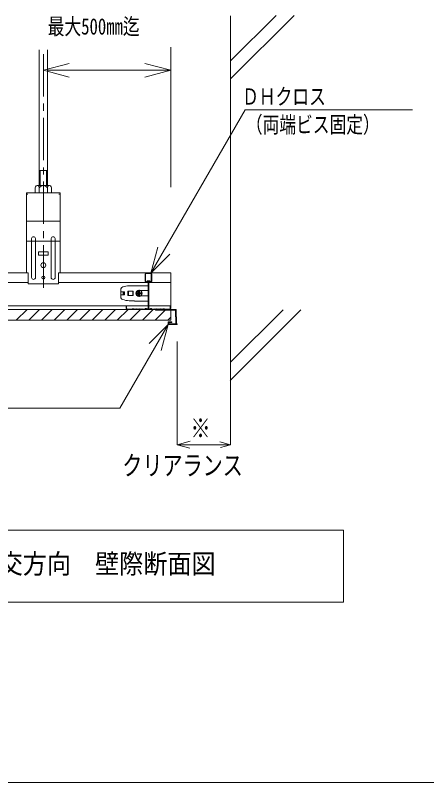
# Model space of a CAD drawing. Units: millimetres, scale not verified. Extents: x -205 to 205, y -142 to 142.
# Drawn here: x -148.7 to -102.6, y 9.5 to 95.5 of the extents above; entities that cross this region are included whole.
import ezdxf
from ezdxf.enums import TextEntityAlignment as Align

# ---------------------------------------------------------------- set-up
doc = ezdxf.new("R2010")
doc.units = ezdxf.units.MM
doc.header["$LTSCALE"] = 0.25
doc.linetypes.add('USER4', pattern=[28.575, 19.05, -3.175, 3.175, -3.175])
for name, color, linetype, lineweight in [('0-1_0-0 基本', 7, 'Continuous', 18), ('0-3_0-2 インサート', 7, 'Continuous', 18), ('F-2_F-1 レイアウト', 7, 'Continuous', 18)]:
    doc.layers.add(name, color=color, linetype=linetype, lineweight=lineweight)
doc.styles.add('ＭＳ ゴシック', font='')
doc.styles.get('ＭＳ ゴシック').set_extended_font_data('MS Gothic')

msp = doc.modelspace()

# ---------------------------------------------------------------- linework, layer by layer
at = {"layer": '0-1_0-0 基本'}
for p, q in [((-124.6024, 90.4197), (-119.4993, 95.5228)), ((-124.6024, 88.4197), (-117.4993, 95.5228)), ((-124.6024, 95.4509), (-124.6024, 55.7339)), ((-146.0399, 78.1406), (-146.0399, 91.6404)), ((-145.1399, 78.1406), (-145.1399, 91.6404)), ((-146.0399, 78.1406), (-146.0399, 76.4404)), ((-145.9599, 78.1406), (-146.0399, 78.1406)), ((-145.9599, 78.1406), (-145.9599, 76.4404)), ((-145.9599, 78.1406), (-145.1399, 78.1406)), ((-145.2199, 78.1406), (-145.2199, 76.4404)), ((-145.1399, 78.1406), (-145.1399, 76.4404)), ((-146.4899, 76.2379), (-146.4899, 75.6404)), ((-144.9149, 76.4404), (-146.2649, 76.4404)), ((-146.0399, 76.1904), (-146.0399, 75.6404)), ((-145.1399, 76.1904), (-145.1399, 75.6404)), ((-144.6899, 76.2379), (-144.6899, 75.6404)), ((-147.4899, 75.4804), (-147.4899, 66.6604)), ((-147.4899, 75.4804), (-147.3299, 75.4804)), ((-143.7099, 75.6404), (-147.4699, 75.6404)), ((-147.4699, 75.4804), (-147.4699, 75.6404)), ((-143.8499, 75.4804), (-143.6899, 75.4804)), ((-143.7099, 75.4804), (-143.7099, 75.6404)), ((-143.6899, 75.4804), (-143.6899, 66.6604)), ((-143.6899, 72.4404), (-147.4899, 72.4404)), ((-146.9149, 70.2173), (-147.4899, 70.2173)), ((-146.9149, 70.4954), (-146.9149, 66.1454)), ((-146.4649, 70.4954), (-146.4649, 66.1454)), ((-146.4649, 70.2173), (-144.7149, 70.2173)), ((-144.7149, 70.4954), (-144.7149, 66.1454)), ((-144.2649, 70.4954), (-144.2649, 66.1454)), ((-144.2649, 70.2173), (-143.6899, 70.2173)), ((-147.2899, 66.6404), (-159.3023, 66.6404)), ((-147.2899, 66.6604), (-147.4899, 66.6604)), ((-147.2899, 66.6604), (-147.2899, 65.4204)), ((-143.6899, 66.6604), (-143.8899, 66.6604)), ((-143.8899, 66.6604), (-143.8899, 65.4204)), ((-143.8899, 66.6404), (-131.3129, 66.6404)), ((-134.1779, 66.5404), (-134.1779, 65.6804)), ((-134.1279, 65.6804), (-134.1279, 66.5404)), ((-133.5479, 66.6404), (-134.0779, 66.6404)), ((-133.5479, 66.5904), (-134.0779, 66.5904)), ((-133.4979, 65.6804), (-133.4979, 66.5404)), ((-133.4479, 66.5404), (-133.4479, 65.6804)), ((-131.3129, 62.9404), (-131.3129, 66.6404)), ((-147.2899, 65.5804), (-159.3023, 65.5804)), ((-143.8899, 65.4204), (-147.2899, 65.4204)), ((-133.8629, 65.5804), (-143.8899, 65.5804)), ((-134.0408, 65.6468), (-133.9666, 65.721)), ((-134.0072, 65.6096), (-133.9312, 65.6857)), ((-133.8629, 65.6574), (-133.8629, 62.6404)), ((-133.8629, 65.6003), (-133.8629, 62.6203)), ((-133.8129, 65.6574), (-133.8129, 62.6404)), ((-133.7629, 65.6574), (-133.7629, 62.6404)), ((-133.7629, 65.5804), (-131.3129, 65.5804)), ((-133.6186, 65.6096), (-133.6946, 65.6857)), ((-133.585, 65.6468), (-133.6593, 65.721)), ((-136.9129, 64.7802), (-136.9129, 64.6204)), ((-136.8629, 64.5354), (-136.5629, 64.5354)), ((-136.8329, 64.5404), (-136.5129, 64.5404)), ((-136.6906, 65.0699), (-136.548, 65.1081)), ((-136.6629, 64.5354), (-136.6629, 64.1854)), ((-136.6129, 64.5354), (-136.6129, 64.1854)), ((-136.5629, 64.5354), (-136.5629, 64.1854)), ((-136.5129, 64.5404), (-136.5129, 64.1804)), ((-136.051, 64.6104), (-136.051, 64.1104)), ((-135.7715, 65.2104), (-133.8629, 65.2104)), ((-134.9151, 64.5122), (-134.9151, 64.658)), ((-134.8915, 64.6604), (-133.8629, 64.6604)), ((-134.8651, 63.9622), (-134.8651, 64.7622)), ((-134.8151, 64.5122), (-134.8151, 64.658)), ((-136.9129, 64.4854), (-136.9129, 64.2354)), ((-136.9129, 63.9406), (-136.9129, 64.1004)), ((-136.8629, 64.1854), (-136.5629, 64.1854)), ((-136.8329, 64.1804), (-136.5129, 64.1804)), ((-135.2651, 64.3622), (-134.4651, 64.3622)), ((-135.1609, 64.4122), (-135.0151, 64.4122)), ((-135.1609, 64.3122), (-135.0151, 64.3122)), ((-135.0629, 64.4604), (-135.0629, 64.2604)), ((-134.9151, 64.0664), (-134.9151, 64.2122)), ((-134.8629, 64.0604), (-133.8629, 64.0604)), ((-134.8151, 64.0664), (-134.8151, 64.2122)), ((-134.7151, 64.4122), (-134.5693, 64.4122)), ((-134.7151, 64.3122), (-134.5693, 64.3122)), ((-133.8629, 62.9404), (-159.3023, 62.9404)), ((-136.6906, 63.6508), (-136.548, 63.6126)), ((-136.3129, 62.6404), (-136.3129, 62.9404)), ((-136.3129, 62.9404), (-136.2629, 62.9404)), ((-136.2629, 62.9404), (-136.2629, 62.6404)), ((-135.7715, 63.5104), (-135.3629, 63.5104)), ((-133.8629, 63.4804), (-135.3629, 63.4804)), ((-131.3129, 62.9404), (-133.7629, 62.9404)), ((-131.3629, 62.9404), (-131.3629, 62.6404)), ((-131.3629, 62.9404), (-131.3129, 62.9404)), ((-131.3129, 62.6404), (-131.3129, 62.9404)), ((-131.3129, 62.5404), (-170.5852, 62.5404)), ((-148.6177, 61.3404), (-147.4177, 62.5404)), ((-147.2034, 61.3404), (-146.0034, 62.5404)), ((-145.7892, 61.3404), (-144.5892, 62.5404)), ((-144.375, 61.3404), (-143.175, 62.5404)), ((-142.9608, 61.3404), (-141.7608, 62.5404)), ((-141.5466, 61.3404), (-140.3466, 62.5404)), ((-140.1324, 61.3404), (-138.9324, 62.5404)), ((-138.7182, 61.3404), (-137.5182, 62.5404)), ((-137.3039, 61.3404), (-136.1039, 62.5404)), ((-136.2129, 62.5904), (-135.6402, 62.5904)), ((-136.2129, 62.5404), (-135.6402, 62.5404)), ((-135.8897, 61.3404), (-134.6897, 62.5404)), ((-135.6124, 62.6099), (-135.626, 62.5962)), ((-135.5771, 62.5745), (-135.5907, 62.5609)), ((-135.5488, 62.5745), (-135.5351, 62.5609)), ((-135.4998, 62.5962), (-135.5134, 62.6099)), ((-135.4695, 62.5904), (-135.4856, 62.5904)), ((-135.4695, 62.5404), (-135.4856, 62.5404)), ((-135.3563, 62.5904), (-135.2995, 62.5904)), ((-135.2995, 62.5404), (-135.3563, 62.5404)), ((-135.1863, 62.5904), (-135.1295, 62.5904)), ((-135.1295, 62.5404), (-135.1863, 62.5404)), ((-135.0163, 62.5904), (-134.9595, 62.5904)), ((-134.9595, 62.5404), (-135.0163, 62.5404)), ((-134.8463, 62.5904), (-134.7895, 62.5904)), ((-134.7895, 62.5404), (-134.8463, 62.5404)), ((-134.6763, 62.5904), (-134.6195, 62.5904)), ((-134.6195, 62.5404), (-134.6763, 62.5404)), ((-134.2181, 62.5904), (-134.5063, 62.5904)), ((-134.5063, 62.5404), (-134.2194, 62.5404)), ((-134.4755, 61.3404), (-133.2755, 62.5404)), ((-134.1874, 62.6046), (-134.1719, 62.6232)), ((-134.1336, 62.5911), (-134.1491, 62.5725)), ((-134.0723, 62.5911), (-134.0567, 62.5725)), ((-134.0184, 62.6046), (-134.034, 62.6232)), ((-133.9129, 62.5904), (-133.9878, 62.5904)), ((-133.9878, 62.5404), (-133.9129, 62.5404)), ((-133.9829, 62.6203), (-133.8629, 62.6203)), ((-133.7129, 62.5904), (-133.6381, 62.5904)), ((-133.6381, 62.5404), (-133.7129, 62.5404)), ((-133.6074, 62.6046), (-133.5919, 62.6232)), ((-133.5536, 62.5911), (-133.5691, 62.5725)), ((-133.4923, 62.5911), (-133.4767, 62.5725)), ((-133.4384, 62.6046), (-133.454, 62.6232)), ((-133.4078, 62.5904), (-133.1195, 62.5904)), ((-133.1195, 62.5404), (-133.4064, 62.5404)), ((-133.0613, 61.3404), (-131.9413, 62.4604)), ((-130.7887, 62.4604), (-133.0112, 62.4604)), ((-132.9495, 62.5904), (-133.0063, 62.5904)), ((-133.0063, 62.5404), (-132.9495, 62.5404)), ((-132.7795, 62.5904), (-132.8363, 62.5904)), ((-132.7795, 62.5404), (-132.8363, 62.5404)), ((-132.6095, 62.5904), (-132.6663, 62.5904)), ((-132.6663, 62.5404), (-132.6095, 62.5404)), ((-132.4395, 62.5904), (-132.4963, 62.5904)), ((-132.4963, 62.5404), (-132.4395, 62.5404)), ((-132.2695, 62.5904), (-132.3263, 62.5904)), ((-132.2695, 62.5404), (-132.3263, 62.5404)), ((-132.1563, 62.5904), (-132.1402, 62.5904)), ((-132.1563, 62.5404), (-132.1402, 62.5404)), ((-132.126, 62.5962), (-132.1124, 62.6099)), ((-132.0771, 62.5745), (-132.0907, 62.5609)), ((-132.0488, 62.5745), (-132.0351, 62.5609)), ((-132.0134, 62.6099), (-131.9998, 62.5962)), ((-131.4129, 62.5904), (-131.9856, 62.5904)), ((-131.4129, 62.5404), (-131.9856, 62.5404)), ((-131.3129, 62.4604), (-131.3129, 61.3404)), ((-130.7887, 62.4604), (-130.7412, 60.9404)), ((-130.7112, 62.5404), (-130.6611, 60.9404)), ((-116.7229, 62.5253), (-124.6549, 54.5934)), ((-124.6024, 56.6458), (-118.7229, 62.5253)), ((-131.3129, 61.3404), (-185.3872, 61.3404)), ((-131.6471, 61.3404), (-131.3129, 61.6746)), ((-131.2112, 61.1604), (-131.6112, 61.1604)), ((-131.6112, 61.1604), (-131.6112, 60.8604)), ((-131.5312, 61.0804), (-131.5312, 60.9404)), ((-130.6111, 60.8604), (-131.6112, 60.8604)), ((-130.7412, 60.9404), (-131.5312, 60.9404)), ((-130.6111, 60.9404), (-130.6611, 60.9404)), ((-130.6111, 60.9404), (-130.6111, 60.8604))]:
    msp.add_line(p, q, dxfattribs=at)
at = {"layer": '0-1_0-0 基本', "color": 4, "linetype": 'USER4'}
msp.add_line((-145.5899, 64.9897), (-145.5899, 91.6404), dxfattribs=at)
at = {"layer": '0-1_0-0 基本'}
for points in [[(-145.0399, 68.6504), (-146.1399, 68.6504), (-146.1399, 69.0004), (-145.0399, 69.0004)], [(-136.0731, 64.1104), (-135.5629, 64.1104), (-135.5629, 64.6104), (-136.0731, 64.6104)], [(-136.0729, 64.1054), (-135.5229, 64.1054), (-135.5229, 64.6154), (-136.0729, 64.6154)]]:
    msp.add_lwpolyline(points, close=True, dxfattribs=at)
for points in [[(-136.0729, 64.1054), (-136.1229, 64.1054), (-136.1229, 64.6154), (-136.0729, 64.6154)], [(-130.7112, 62.5404), (-133.0112, 62.5404), (-133.0112, 62.4604)], [(-131.2112, 61.1604), (-131.2112, 61.0804), (-131.5312, 61.0804)]]:
    msp.add_lwpolyline(points, dxfattribs=at)
for centre, radius in [((-145.5899, 67.5204), 0.275), ((-145.5899, 66.1204), 0.16), ((-134.8651, 64.3622), 0.35)]:
    msp.add_circle(centre, radius, dxfattribs=at)
for centre, radius, start, end in [((-146.2649, 76.2141), 0.2263, 353.97442, 186.02558), ((-145.5899, 75.9104), 0.53, 31.89079, 148.10921), ((-144.9149, 76.2141), 0.2263, 353.97442, 186.02558), ((-146.6899, 70.4689), 0.2266, 6.73292, 173.26708), ((-144.4899, 70.4689), 0.2266, 6.73292, 173.26708), ((-146.6899, 71.9027), 1.7004, 262.39609, 277.60391), ((-144.4899, 71.9027), 1.7004, 262.39609, 277.60391), ((-134.0779, 66.5404), 0.1, 90, 180), ((-134.0779, 66.5404), 0.05, 90, 180), ((-133.5479, 66.5404), 0.1, 0, 90), ((-133.5479, 66.5404), 0.05, 0, 90), ((-146.6899, 66.1454), 0.225, 180, 0), ((-144.4899, 66.1454), 0.225, 180, 0), ((-134.0779, 65.6804), 0.1, 180, 253.00111), ((-134.0779, 65.6804), 0.05, 180, 317.84797), ((-134.0779, 65.6804), 0.1, 253.00111, 315), ((-133.9029, 65.6574), 0.09, 0, 135), ((-133.9029, 65.6574), 0.04, 0, 135), ((-133.7229, 65.6574), 0.09, 45, 180), ((-133.7229, 65.6574), 0.04, 45, 180), ((-133.5479, 65.6804), 0.1, 225, 0), ((-133.5479, 65.6804), 0.05, 222.15203, 0), ((-136.6129, 64.7802), 0.3, 105, 180), ((-136.8329, 64.6204), 0.08, 180, 270), ((-136.8629, 64.4854), 0.05, 90, 180), ((-135.7715, 62.2104), 3, 90, 105), ((-134.8629, 64.4604), 0.2, 98.12325, 180), ((-134.8651, 64.3622), 0.3, 80.40593, 99.59407), ((-136.8629, 64.2354), 0.05, 180, 270), ((-136.8329, 64.1004), 0.08, 90, 180), ((-136.6129, 63.9406), 0.3, 180, 255), ((-134.8651, 64.3622), 0.3, 170.40593, 189.59407), ((-134.8629, 64.2604), 0.2, 180, 270), ((-135.0151, 64.5122), 0.1, 270, 0), ((-135.0151, 64.2122), 0.1, 0, 90), ((-134.8651, 64.3622), 0.3, 260.40593, 279.59407), ((-134.7151, 64.5122), 0.1, 180, 270), ((-134.7151, 64.2122), 0.1, 90, 180), ((-134.8651, 64.3622), 0.3, 350.40593, 9.59407), ((-135.7715, 66.5104), 3, 255, 270), ((-136.2129, 62.6404), 0.1, 180, 270), ((-136.2129, 62.6404), 0.05, 180, 270), ((-135.6402, 62.6104), 0.02, 270, 315), ((-135.6402, 62.6104), 0.07, 270, 315), ((-135.5629, 62.5604), 0.07, 45, 135), ((-135.5629, 62.5604), 0.02, 45, 135), ((-135.4856, 62.6104), 0.07, 225, 270), ((-135.4856, 62.6104), 0.02, 225, 270), ((-135.4695, 62.6104), 0.02, 270, 308.94244), ((-135.4695, 62.6104), 0.07, 270, 308.94244), ((-135.4129, 62.5404), 0.07, 51.05756, 128.94244), ((-135.4129, 62.5404), 0.02, 53.1301, 128.94244), ((-135.3563, 62.6104), 0.07, 231.05756, 270), ((-135.3563, 62.6104), 0.02, 231.05756, 270), ((-135.2995, 62.6104), 0.02, 270, 308.94244), ((-135.2995, 62.6104), 0.07, 270, 308.94244), ((-135.2429, 62.5404), 0.07, 51.05756, 128.94244), ((-135.2429, 62.5404), 0.02, 51.05756, 126.8699), ((-135.1863, 62.6104), 0.07, 231.05756, 270), ((-135.1863, 62.6104), 0.02, 231.05756, 270), ((-135.1295, 62.6104), 0.02, 270, 308.94244), ((-135.1295, 62.6104), 0.07, 270, 308.94244), ((-135.0729, 62.5404), 0.07, 51.05756, 128.94244), ((-135.0729, 62.5404), 0.02, 51.05756, 126.8699), ((-135.0163, 62.6104), 0.07, 231.05756, 270), ((-135.0163, 62.6104), 0.02, 231.05756, 270), ((-134.9595, 62.6104), 0.02, 270, 308.94244), ((-134.9595, 62.6104), 0.07, 270, 308.94244), ((-134.9029, 62.5404), 0.07, 51.05756, 128.94244), ((-134.9029, 62.5404), 0.02, 51.05756, 126.8699), ((-134.8463, 62.6104), 0.07, 231.05756, 270), ((-134.8463, 62.6104), 0.02, 231.05756, 270), ((-134.7895, 62.6104), 0.02, 270, 308.94244), ((-134.7895, 62.6104), 0.07, 270, 308.94244), ((-134.7329, 62.5404), 0.07, 51.05756, 128.94244), ((-134.7329, 62.5404), 0.02, 51.05756, 126.8699), ((-134.6763, 62.6104), 0.07, 231.05756, 270), ((-134.6763, 62.6104), 0.02, 231.05756, 270), ((-134.6195, 62.6104), 0.02, 270, 308.94244), ((-134.6195, 62.6104), 0.07, 270, 308.94244), ((-134.5629, 62.5404), 0.07, 51.05756, 128.94244), ((-134.5629, 62.5404), 0.02, 51.05756, 126.8699), ((-134.5063, 62.6104), 0.07, 231.05756, 270), ((-134.5063, 62.6104), 0.02, 231.05756, 270), ((-134.2181, 62.6304), 0.04, 270, 320), ((-134.2181, 62.6304), 0.09, 270, 320), ((-134.1029, 62.5654), 0.09, 40, 140), ((-134.1029, 62.5654), 0.04, 40, 140), ((-133.9878, 62.6304), 0.09, 220, 270), ((-133.9878, 62.6304), 0.04, 220, 270), ((-133.9129, 62.6404), 0.05, 270, 0), ((-133.9129, 62.6404), 0.1, 270, 0), ((-133.7129, 62.6404), 0.1, 180, 270), ((-133.7129, 62.6404), 0.05, 180, 270), ((-133.6381, 62.6304), 0.04, 270, 320), ((-133.6381, 62.6304), 0.09, 270, 320), ((-133.5229, 62.5654), 0.09, 40, 140), ((-133.5229, 62.5654), 0.04, 40, 140), ((-133.4078, 62.6304), 0.09, 220, 270), ((-133.4078, 62.6304), 0.04, 220, 270), ((-133.1195, 62.6104), 0.02, 270, 308.94244), ((-133.1195, 62.6104), 0.07, 270, 308.94244), ((-133.0629, 62.5404), 0.07, 51.05756, 128.94244), ((-133.0629, 62.5404), 0.02, 53.1301, 128.94244), ((-133.0063, 62.6104), 0.07, 231.05756, 270), ((-133.0063, 62.6104), 0.02, 231.05756, 270), ((-132.9495, 62.6104), 0.02, 270, 308.94244), ((-132.9495, 62.6104), 0.07, 270, 308.94244), ((-132.8929, 62.5404), 0.07, 51.05756, 128.94244), ((-132.8929, 62.5404), 0.02, 53.1301, 128.94244), ((-132.8363, 62.6104), 0.07, 231.05756, 270), ((-132.8363, 62.6104), 0.02, 231.05756, 270), ((-132.7795, 62.6104), 0.02, 270, 308.94244), ((-132.7795, 62.6104), 0.07, 270, 308.94244), ((-132.7229, 62.5404), 0.07, 51.05756, 128.94244), ((-132.7229, 62.5404), 0.02, 53.1301, 128.94244), ((-132.6663, 62.6104), 0.07, 231.05756, 270), ((-132.6663, 62.6104), 0.02, 231.05756, 270), ((-132.6095, 62.6104), 0.02, 270, 308.94244), ((-132.6095, 62.6104), 0.07, 270, 308.94244), ((-132.5529, 62.5404), 0.07, 51.05756, 128.94244), ((-132.5529, 62.5404), 0.02, 53.1301, 128.94244), ((-132.4963, 62.6104), 0.07, 231.05756, 270), ((-132.4963, 62.6104), 0.02, 231.05756, 270), ((-132.4395, 62.6104), 0.02, 270, 308.94244), ((-132.4395, 62.6104), 0.07, 270, 308.94244), ((-132.3829, 62.5404), 0.07, 51.05756, 128.94244), ((-132.3829, 62.5404), 0.02, 53.1301, 128.94244), ((-132.3263, 62.6104), 0.07, 231.05756, 270), ((-132.3263, 62.6104), 0.02, 231.05756, 270), ((-132.2695, 62.6104), 0.02, 270, 308.94244), ((-132.2695, 62.6104), 0.07, 270, 308.94244), ((-132.2129, 62.5404), 0.07, 51.05756, 128.94244), ((-132.2129, 62.5404), 0.02, 51.05756, 126.8699), ((-132.1563, 62.6104), 0.07, 231.05756, 270), ((-132.1563, 62.6104), 0.02, 231.05756, 270), ((-132.1402, 62.6104), 0.02, 270, 315), ((-132.1402, 62.6104), 0.07, 270, 315), ((-132.0629, 62.5604), 0.07, 45, 135), ((-132.0629, 62.5604), 0.02, 45, 135), ((-131.9856, 62.6104), 0.07, 225, 270), ((-131.9856, 62.6104), 0.02, 225, 270), ((-131.4129, 62.6404), 0.1, 270, 0), ((-131.4129, 62.6404), 0.05, 270, 0)]:
    msp.add_arc(centre, radius, start, end, dxfattribs=at)
at = {"layer": '0-3_0-2 インサート'}
for p, q in [((-131.3129, 76.2686), (-131.3129, 91.9403)), ((-131.3129, 76.2686), (-131.3129, 91.9403)), ((-145.5899, 89.3625), (-142.6921, 90.139)), ((-131.3129, 89.3625), (-134.2107, 90.139)), ((-145.5899, 89.3625), (-142.6921, 88.5861)), ((-145.1399, 89.3625), (-131.3129, 89.3625)), ((-131.3129, 89.3625), (-134.2107, 88.5861)), ((-122.9761, 84.9451), (-133.5479, 66.6341)), ((-122.9761, 84.9451), (-104.2324, 84.9451)), ((-133.5479, 66.6341), (-132.7715, 69.5319)), ((-133.5479, 66.6341), (-131.4266, 68.7554)), ((-131.6024, 60.8604), (-132.3789, 57.9626)), ((-124.6024, 47.3794), (-124.6024, 60.0607)), ((-124.6024, 47.3794), (-124.6024, 60.0607)), ((-130.6024, 47.3794), (-130.6024, 58.9437)), ((-130.6024, 47.3794), (-130.6024, 58.9437)), ((-137.0056, 51.5018), (-162.9516, 51.5018)), ((-130.6024, 47.3794), (-129.1356, 47.7724)), ((-130.6024, 47.3794), (-124.6024, 47.3794)), ((-130.6024, 47.3794), (-129.1673, 46.9948)), ((-130.6024, 47.3794), (-124.6024, 47.3794)), ((-124.6024, 47.3794), (-125.8096, 47.7028)), ((-124.6024, 47.3794), (-125.7438, 47.0735)), ((-111.9456, 37.8177), (-111.9456, 29.7439)), ((-169.6176, 29.7439), (-111.9456, 29.7439))]:
    msp.add_line(p, q, dxfattribs=at)
for points in [[(-137.0056, 51.5018), (-131.6024, 60.8604), (-133.7238, 58.7391)], [(-169.6176, 29.7439), (-169.6176, 37.8177), (-111.9456, 37.8177)]]:
    msp.add_lwpolyline(points, dxfattribs=at)
at = {"layer": 'F-2_F-1 レイアウト'}
msp.add_line((-205, 9.5), (-0.5, 9.5), dxfattribs=at)

# ---------------------------------------------------------------- texts
at = {"layer": '0-3_0-2 インサート', "style": 'ＭＳ ゴシック'}
for s, height, width, p in [('最大500mm迄', 1.833, 0.75, (-145.1014, 92.8153)), ('ＤＨクロス', 1.833, 0.75, (-123.3163, 84.9579)), ('（両端ビス固定）', 1.833, 0.75, (-122.8991, 81.8085)), ('※', 2.199, 0.75, (-129.1024, 47.4794)), ('※', 2.199, 0.75, (-129.1024, 47.4794)), ('クリアランス', 2.199, 0.75, (-136.7405, 43.3036)), ('クリアランス', 2.199, 0.75, (-136.7405, 43.3036)), ('ＤＨメイン直交方向\u3000壁際断面図', 2.199, 0.9, (-166.7816, 32.2808))]:
    msp.add_text(s, height=height, dxfattribs=dict(at, width=width)).set_placement(p, align=Align.BOTTOM_LEFT)

doc.saveas('drawing.dxf')
